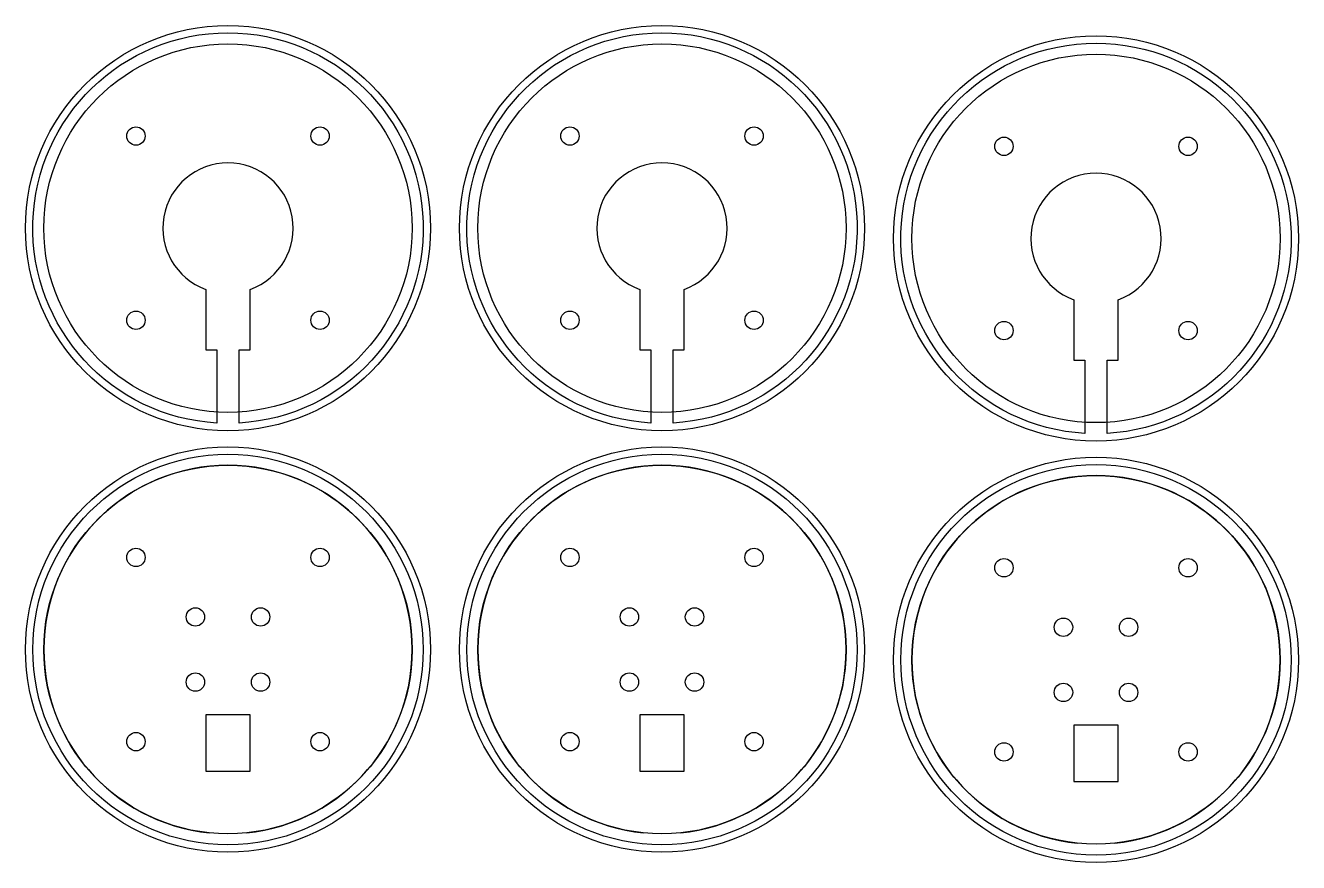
# Model space of a CAD drawing. Extents: x -127 to 554, y -606 to 1045.
# Drawn here: x 102 to 274.9, y 921.7 to 1035.3 of the extents above; entities that cross this region are included whole.
import ezdxf

# ---------------------------------------------------------------- set-up
doc = ezdxf.new("R2010")
doc.units = 0
doc.layers.get('0').update_dxf_attribs({"linetype": 'CONTINUOUS'})
for name, color, linetype in [('GRAV1_5MM', 4, 'CONTINUOUS'), ('GRAV2_5MM', 3, 'CONTINUOUS'), ('HOLES', 1, 'CONTINUOUS')]:
    doc.layers.add(name, color=color, linetype=linetype)

msp = doc.modelspace()

# ---------------------------------------------------------------- linework, layer by layer
at = {"flags": 128}
for points in [[(126.52, 991.31), (128.02, 991.31), (128.02, 981.36, -35.305009), (131.02, 981.36), (131.02, 991.31), (132.52, 991.31), (132.52, 999.49, 5.725338), (126.52, 999.49), (126.52, 991.31)], [(185.44, 991.31), (186.94, 991.31), (186.94, 981.36, -35.305009), (189.94, 981.36), (189.94, 991.31), (191.44, 991.31), (191.44, 999.49, 5.725338), (185.44, 999.49), (185.44, 991.31)], [(244.37, 989.91), (245.87, 989.91), (245.87, 979.95, -35.305009), (248.87, 979.95), (248.87, 989.91), (250.37, 989.91), (250.37, 998.09, 5.725338), (244.37, 998.09), (244.37, 989.91)]]:
    msp.add_lwpolyline(points, format="xyb", dxfattribs=at)
for centre in [(129.52, 950.62), (188.44, 950.62), (247.37, 949.22)]:
    msp.add_circle(centre, 26.5)
at = {"layer": 'GRAV1_5MM', "flags": 128}
for points in [[(126.52, 934.12), (132.52, 934.12), (132.52, 941.77), (126.52, 941.77), (126.52, 934.12)], [(185.44, 934.12), (191.44, 934.12), (191.44, 941.77), (185.44, 941.77), (185.44, 934.12)], [(244.37, 932.72), (250.37, 932.72), (250.37, 940.37), (244.37, 940.37), (244.37, 932.72)]]:
    msp.add_lwpolyline(points, dxfattribs=at)
at = {"layer": 'GRAV2_5MM'}
for centre, radius in [((129.52, 1007.81), 27.5), ((188.44, 1007.81), 27.5), ((247.37, 1006.41), 27.5), ((129.52, 1007.81), 25), ((188.44, 1007.81), 25), ((247.37, 1006.41), 25), ((129.52, 950.62), 27.5), ((188.44, 950.62), 27.5), ((247.37, 949.22), 27.5), ((129.52, 950.62), 25), ((188.44, 950.62), 25), ((247.37, 949.22), 25)]:
    msp.add_circle(centre, radius, dxfattribs=at)
for centre in [(129.52, 950.62), (188.44, 950.62), (247.37, 949.22)]:
    msp.add_arc(centre, 25, 275.7392, 264.2608, dxfattribs=at)
at = {"layer": 'HOLES'}
for centre in [(117.02, 1020.31), (142.02, 1020.31), (175.94, 1020.31), (200.94, 1020.31), (234.87, 1018.91), (259.87, 1018.91), (117.02, 995.31), (142.02, 995.31), (175.94, 995.31), (200.94, 995.31), (234.87, 993.91), (259.87, 993.91), (117.02, 963.12), (142.02, 963.12), (175.94, 963.12), (200.94, 963.12), (234.87, 961.72), (259.87, 961.72), (125.1, 955.04), (133.94, 955.04), (184.02, 955.04), (192.86, 955.04), (242.95, 953.64), (251.79, 953.64), (125.1, 946.2), (133.94, 946.2), (184.02, 946.2), (192.86, 946.2), (242.95, 944.8), (251.79, 944.8), (117.02, 938.12), (142.02, 938.12), (175.94, 938.12), (200.94, 938.12), (234.87, 936.72), (259.87, 936.72)]:
    msp.add_circle(centre, 1.25, dxfattribs=at)

doc.saveas('drawing.dxf')
